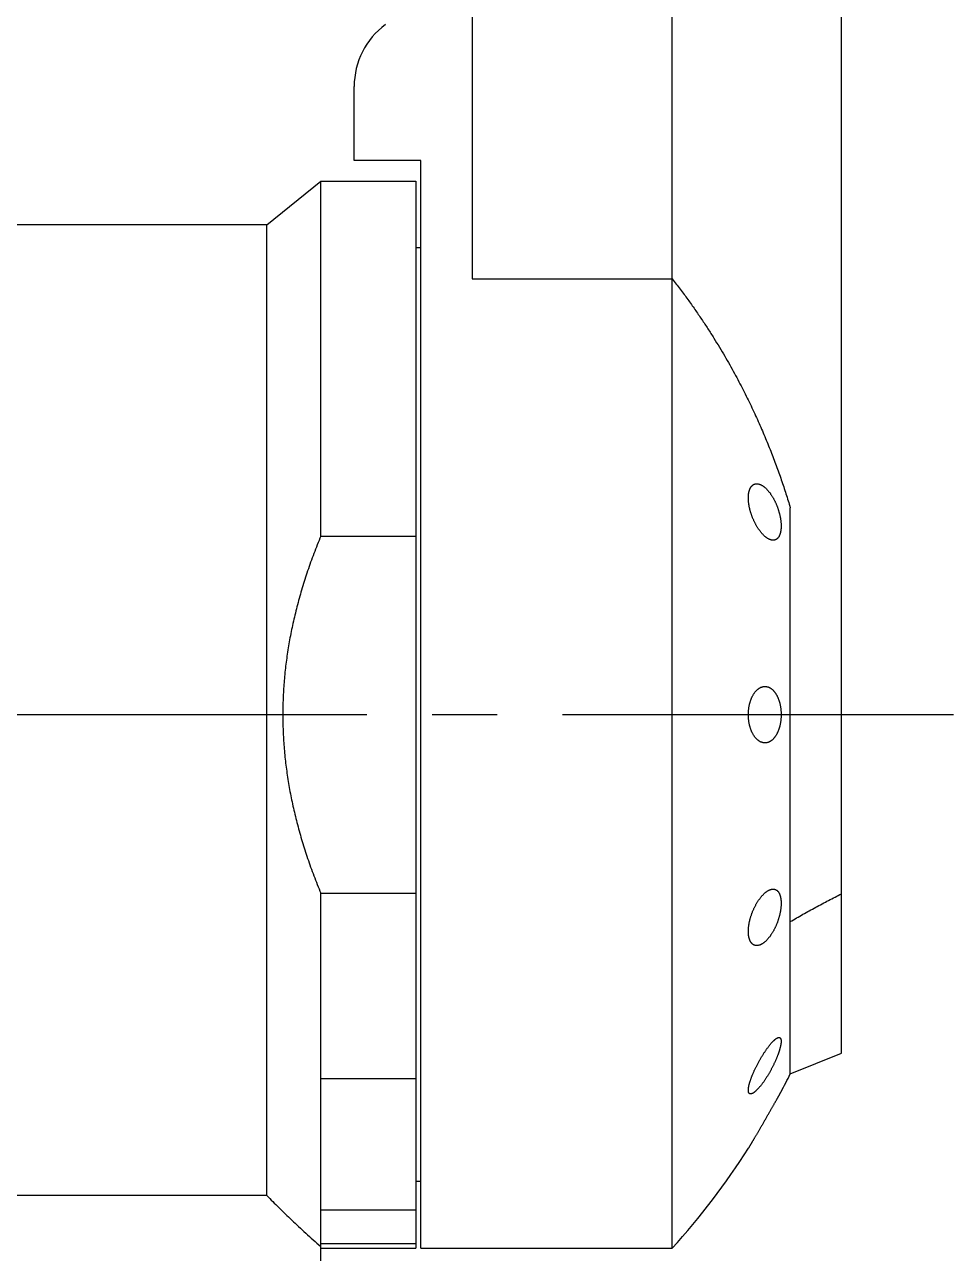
# Model space of a CAD drawing. Extents: x -7647 to -3756, y -5015 to -2358.
# Drawn here: x -6077.7 to -5896.7, y -4175 to -3935.5 of the extents above; entities that cross this region are included whole.
import ezdxf

# ---------------------------------------------------------------- set-up
doc = ezdxf.new("R2010")
doc.units = 0
doc.header["$LTSCALE"] = 4
doc.header["$MEASUREMENT"] = 0
doc.linetypes.add('CENTRE2', pattern=[28.575, 19.05, -3.175, 3.175, -3.175])
for name, color, linetype in [('01', 7, 'CONTINUOUS'), ('01CENTER', 5, 'CENTRE2'), ('01HOSO', 6, 'CONTINUOUS')]:
    doc.layers.add(name, color=color, linetype=linetype)

msp = doc.modelspace()

# ---------------------------------------------------------------- linework, layer by layer
at = {"layer": '01', "linetype": 'CONTINUOUS'}
for p, q in [((-5918.5, -4136), (-5918.5, -3453)), ((-6013.5, -3962), (-6013.5, -3947.56567)), ((-6000.5, -3962), (-6013.5, -3962)), ((-6000.5, -4174), (-6000.5, -3962)), ((-6030.5, -3974.5), (-6020, -3966)), ((-6020, -3966), (-6001.5, -3966)), ((-6001.5, -3966), (-6001.5, -4174)), ((-6030.5, -3974.5), (-6208, -3974.5)), ((-6000.5, -3979), (-6001.5, -3979)), ((-5928.5, -4140), (-5918.5, -4136)), ((-6000.5, -4161), (-6001.5, -4161)), ((-6030.5, -4163.73758), (-6144, -4163.73758)), ((-6020, -4173.9878), (-6001.5, -4173.9878)), ((-6020, -4174), (-6001.5, -4174)), ((-6020, -4201), (-6020, -4174)), ((-6000.5, -4174), (-5951.5, -4174))]:
    msp.add_line(p, q, dxfattribs=at)
for centre, radius, start, end in [((-5998.5, -3947.56567), 15, 126.4692344, 180), ((-6063.07397, -4073.74408), 150, 332.2872236, 333.7872101), ((-6063.07397, -4073.74408), 150, 318.0583994, 327.4270632)]:
    msp.add_arc(centre, radius, start, end, dxfattribs=at)
for points, knots in [([(-5933.42935, -4149), (-5933.37982, -4148.91466), (-5933.28094, -4148.74428), (-5933.13322, -4148.48931), (-5932.9866, -4148.23594), (-5932.84149, -4147.98484), (-5932.69821, -4147.73661), (-5932.55712, -4147.49186), (-5932.41857, -4147.25121), (-5932.28303, -4147.01552), (-5932.15099, -4146.78563), (-5932.02292, -4146.56241), (-5931.89918, -4146.34647), (-5931.77998, -4146.13826), (-5931.66541, -4145.93792), (-5931.55549, -4145.74551), (-5931.45022, -4145.56108), (-5931.34962, -4145.38467), (-5931.2537, -4145.21631), (-5931.16243, -4145.05597), (-5931.07579, -4144.90367), (-5930.99377, -4144.75936), (-5930.91633, -4144.62302), (-5930.84345, -4144.49463), (-5930.77511, -4144.37415), (-5930.71128, -4144.26156), (-5930.65193, -4144.15681), (-5930.59704, -4144.0599), (-5930.5466, -4143.97079), (-5930.50059, -4143.88947), (-5930.45899, -4143.81593), (-5930.4218, -4143.75014), (-5930.38899, -4143.69211), (-5930.36058, -4143.64182), (-5930.33654, -4143.59927), (-5930.31688, -4143.56446), (-5930.30159, -4143.53739), (-5930.29067, -4143.51805), (-5930.28412, -4143.50645), (-5930.2812, -4143.50129), (-5930.28048, -4143.5)], [0, 0, 0, 0, 0.296017282, 0.59096849, 0.884007487, 1.174244955, 1.46101429, 1.743817019, 2.021784854, 2.294069185, 2.559453282, 2.817120307, 3.066122281, 3.306087313, 3.536864681, 3.758483744, 3.970874543, 4.173928057, 4.367730649, 4.552178346, 4.727414161, 4.893386877, 5.050158893, 5.197802998, 5.33627444, 5.465715551, 5.586085555, 5.697445688, 5.799849605, 5.893254099, 5.977755942, 6.053325329, 6.119975353, 6.177749066, 6.226605108, 6.266585587, 6.297682464, 6.319887713, 6.33321535, 6.337653872, 6.337653872, 6.337653872, 6.337653872]), ([(-5933.42935, -4149), (-5933.47712, -4149.08225), (-5933.57295, -4149.24728), (-5933.71716, -4149.49519), (-5933.8619, -4149.74373), (-5934.0067, -4149.99203), (-5934.15102, -4150.23921), (-5934.29421, -4150.48414), (-5934.43563, -4150.72575), (-5934.57468, -4150.963), (-5934.71088, -4151.19512), (-5934.84384, -4151.42146), (-5934.97328, -4151.64154), (-5935.09892, -4151.85491), (-5935.22051, -4152.0612), (-5935.33784, -4152.26004), (-5935.45069, -4152.45111), (-5935.55892, -4152.63417), (-5935.66237, -4152.80897), (-5935.76093, -4152.97538), (-5935.8545, -4153.13323), (-5935.94302, -4153.28244), (-5936.02643, -4153.42292), (-5936.1047, -4153.55465), (-5936.1778, -4153.67761), (-5936.24573, -4153.79179), (-5936.30849, -4153.89723), (-5936.36609, -4153.99394), (-5936.41856, -4154.082), (-5936.46591, -4154.16144), (-5936.50818, -4154.23231), (-5936.54539, -4154.29469), (-5936.57756, -4154.34861), (-5936.60474, -4154.39414), (-5936.62694, -4154.43132), (-5936.64418, -4154.46019), (-5936.65648, -4154.48079), (-5936.66386, -4154.49314), (-5936.66713, -4154.49863), (-5936.66795, -4154.5)], [0, 0, 0, 0, 0.285358119, 0.572495406, 0.860403731, 1.148212736, 1.434820519, 1.719055001, 1.999356937, 2.274702657, 2.544035407, 2.806752305, 3.06220586, 3.310008604, 3.549598583, 3.780587124, 4.002614511, 4.215329435, 4.418557885, 4.611979518, 4.795553529, 4.969042434, 5.13245846, 5.285694718, 5.42872165, 5.561597203, 5.684259504, 5.796841211, 5.899313005, 5.991769993, 6.074282741, 6.146872846, 6.209662822, 6.262659633, 6.305943567, 6.339565935, 6.363547354, 6.377930143, 6.382718006, 6.382718006, 6.382718006, 6.382718006]), ([(-6030.5, -4163.73758), (-6030.11863, -4164.12582), (-6029.34553, -4164.91285), (-6028.15429, -4166.09442), (-6026.91884, -4167.29783), (-6025.63594, -4168.52336), (-6024.30375, -4169.77294), (-6022.91953, -4171.04787), (-6021.48161, -4172.35095), (-6020.49903, -4173.22274), (-6020, -4173.6655)], [0, 0, 0, 0, 1.63264372, 3.309625132, 5.033407484, 6.806629405, 8.632115496, 10.51289666, 12.452227009, 14.453606767, 14.453606767, 14.453606767, 14.453606767])]:
    msp.add_open_spline(points, degree=3, knots=knots, dxfattribs=at)
at = {"layer": '01CENTER'}
msp.add_line((-5896.70001, -4070), (-6323.2756, -4070), dxfattribs=at)
at = {"layer": '01HOSO', "linetype": 'CONTINUOUS'}
for p, q in [((-5951.5, -4174), (-5951.5, -3414.5)), ((-5990.5, -3923), (-5990.5, -3985.05296)), ((-6020, -4035.18621), (-6020, -3966)), ((-6030.5, -4163.73758), (-6030.5, -3974.5)), ((-5990.5, -3985.05296), (-5951.5, -3985.05296)), ((-5928.5, -4140), (-5928.5, -4029.67321)), ((-6020, -4035.18621), (-6001.5, -4035.18621)), ((-6020, -4104.81379), (-6001.5, -4104.81379)), ((-6020, -4174), (-6020, -4104.81379)), ((-6020, -4140.92783), (-6001.5, -4140.92783)), ((-6001.5, -4166.55308), (-6020, -4166.55308)), ((-6001.5, -4173.13171), (-6020, -4173.13171))]:
    msp.add_line(p, q, dxfattribs=at)
for points, knots in [([(-5951.5, -3985.05296), (-5950.97627, -3985.72949), (-5949.94655, -3987.05966), (-5948.47609, -3989.05702), (-5947.0895, -3991.00887), (-5945.78595, -3992.91564), (-5944.55954, -3994.77631), (-5943.40462, -3996.5927), (-5942.31518, -3998.36749), (-5941.28595, -4000.10324), (-5940.31234, -4001.80208), (-5939.39014, -4003.46624), (-5938.51551, -4005.09787), (-5937.68496, -4006.69913), (-5936.89534, -4008.27203), (-5936.14377, -4009.81856), (-5935.42764, -4011.34061), (-5934.74457, -4012.84007), (-5934.09239, -4014.31869), (-5933.46912, -4015.77823), (-5932.87296, -4017.22036), (-5932.30225, -4018.64671), (-5931.7555, -4020.05886), (-5931.23134, -4021.45834), (-5930.72852, -4022.84664), (-5930.24593, -4024.22524), (-5929.78245, -4025.5955), (-5929.33748, -4026.95891), (-5928.90891, -4028.31644), (-5928.63602, -4029.2219), (-5928.5, -4029.67321)], [0, 0, 0, 0, 2.56660665, 5.046324514, 7.440133006, 9.749007762, 11.975238958, 14.125328025, 16.206101338, 18.222451169, 20.178973921, 22.080072776, 23.930039633, 25.732615667, 27.491445411, 29.209806625, 30.890912341, 32.537637484, 34.152812643, 35.738988097, 37.298685985, 38.83418991, 40.347765327, 41.841473703, 43.317368259, 44.777339137, 46.223261268, 47.656848198, 49.079823875, 50.493888059, 50.493888059, 50.493888059, 50.493888059]), ([(-5936.22869, -4030.5), (-5936.2505, -4030.42518), (-5936.29381, -4030.27659), (-5936.35287, -4030.05381), (-5936.40704, -4029.8333), (-5936.45597, -4029.61522), (-5936.49979, -4029.39977), (-5936.5385, -4029.18718), (-5936.57213, -4028.97763), (-5936.60071, -4028.77128), (-5936.62426, -4028.56831), (-5936.64282, -4028.36885), (-5936.65639, -4028.17306), (-5936.66499, -4027.9811), (-5936.66864, -4027.79308), (-5936.66733, -4027.6092), (-5936.66107, -4027.42957), (-5936.64984, -4027.25436), (-5936.63364, -4027.08376), (-5936.61245, -4026.91791), (-5936.58625, -4026.75704), (-5936.55501, -4026.60133), (-5936.5187, -4026.45101), (-5936.4773, -4026.3063), (-5936.43077, -4026.16745), (-5936.37909, -4026.03474), (-5936.32222, -4025.90842), (-5936.26013, -4025.78879), (-5936.1928, -4025.67616), (-5936.12021, -4025.57086), (-5936.04237, -4025.47325), (-5935.95928, -4025.38366), (-5935.87097, -4025.30248), (-5935.77746, -4025.23006), (-5935.67884, -4025.16679), (-5935.57519, -4025.11304), (-5935.46665, -4025.06918), (-5935.35337, -4025.03551), (-5935.23554, -4025.01254), (-5935.12952, -4025.00149), (-5935.06299, -4025.00042), (-5935.03725, -4025)], [0, 0, 0, 0, 0.233781991, 0.464318751, 0.691361568, 0.91495052, 1.134787785, 1.350892071, 1.5631559, 1.77142671, 1.975812631, 2.17609209, 2.372347724, 2.564524697, 2.752503846, 2.936425937, 3.116118439, 3.291659128, 3.463040312, 3.630155819, 3.793151271, 3.951903369, 4.106489797, 4.256953855, 4.403298336, 4.545665508, 4.68403667, 4.818697623, 4.949778035, 5.077452299, 5.202093396, 5.323985472, 5.443656629, 5.561567059, 5.678353897, 5.794697196, 5.911315547, 6.02905018, 6.148655753, 6.271014096, 6.348231803, 6.348231803, 6.348231803, 6.348231803]), ([(-5935.03725, -4025), (-5935.02103, -4025.00017), (-5934.96145, -4025.00079), (-5934.85704, -4025.00921), (-5934.72343, -4025.03069), (-5934.5866, -4025.06388), (-5934.44688, -4025.10868), (-5934.30461, -4025.16517), (-5934.16011, -4025.23332), (-5934.01384, -4025.31305), (-5933.86641, -4025.40406), (-5933.71845, -4025.50595), (-5933.57062, -4025.6182), (-5933.42347, -4025.74023), (-5933.27754, -4025.8714), (-5933.13328, -4026.01109), (-5932.99105, -4026.15869), (-5932.85114, -4026.31364), (-5932.71379, -4026.47539), (-5932.57922, -4026.64342), (-5932.44764, -4026.8172), (-5932.31919, -4026.99626), (-5932.19402, -4027.18015), (-5932.07225, -4027.36842), (-5931.95397, -4027.5607), (-5931.83927, -4027.75659), (-5931.7282, -4027.95577), (-5931.62083, -4028.15789), (-5931.51721, -4028.36268), (-5931.41738, -4028.56984), (-5931.32139, -4028.77908), (-5931.22928, -4028.99019), (-5931.14109, -4029.2029), (-5931.05685, -4029.41697), (-5930.97662, -4029.63216), (-5930.90043, -4029.84823), (-5930.82842, -4030.06498), (-5930.76027, -4030.28205), (-5930.71825, -4030.42747), (-5930.69728, -4030.5)], [0, 0, 0, 0, 0.048640328, 0.178744342, 0.313739142, 0.454258499, 0.600729499, 0.753569406, 0.913152291, 1.079721957, 1.253065703, 1.432722848, 1.618445357, 1.809740361, 2.006055959, 2.206954681, 2.412034476, 2.620857067, 2.833173263, 3.048517222, 3.266596036, 3.487043358, 3.709544928, 3.933863694, 4.1596364, 4.386733764, 4.614807519, 4.843751801, 5.073314586, 5.303286093, 5.533581783, 5.763907165, 5.994243848, 6.224325228, 6.454013557, 6.683204371, 6.911602141, 7.139196941, 7.365690512, 7.365690512, 7.365690512, 7.365690512]), ([(-5931.84393, -4036), (-5931.84533, -4036), (-5931.88663, -4035.99996), (-5931.96955, -4035.99601), (-5932.09364, -4035.97979), (-5932.22177, -4035.9527), (-5932.35382, -4035.91446), (-5932.48967, -4035.86478), (-5932.62897, -4035.80345), (-5932.77131, -4035.73039), (-5932.91605, -4035.64571), (-5933.06261, -4035.54959), (-5933.21043, -4035.44234), (-5933.35911, -4035.3242), (-5933.50822, -4035.19548), (-5933.65737, -4035.05652), (-5933.80612, -4034.90772), (-5933.95403, -4034.74955), (-5934.1007, -4034.5825), (-5934.24572, -4034.40711), (-5934.38868, -4034.22393), (-5934.52921, -4034.03358), (-5934.66694, -4033.83664), (-5934.80153, -4033.63376), (-5934.93269, -4033.42555), (-5935.06009, -4033.21268), (-5935.18351, -4032.99572), (-5935.30268, -4032.77534), (-5935.41742, -4032.55209), (-5935.52754, -4032.32658), (-5935.63289, -4032.09936), (-5935.73336, -4031.87094), (-5935.82882, -4031.64184), (-5935.91921, -4031.41251), (-5936.00448, -4031.18341), (-5936.0845, -4030.95487), (-5936.15964, -4030.72744), (-5936.20577, -4030.5755), (-5936.22869, -4030.5)], [0, 0, 0, 0, 0.00419489, 0.123895768, 0.248677864, 0.379250299, 0.51640347, 0.660772231, 0.812858844, 0.972743994, 1.140470353, 1.315712157, 1.498324202, 1.688190237, 1.885221921, 2.089139416, 2.299625675, 2.516276513, 2.738695537, 2.966419566, 3.198914271, 3.435697608, 3.676154552, 3.919815748, 4.166013222, 4.414309209, 4.664024791, 4.914761132, 5.16587751, 5.416994433, 5.667575921, 5.917218102, 6.165548874, 6.412101813, 6.656687989, 6.898857981, 7.138491526, 7.375195524, 7.375195524, 7.375195524, 7.375195524]), ([(-5930.69728, -4030.5), (-5930.67737, -4030.57169), (-5930.63773, -4030.71438), (-5930.58347, -4030.9286), (-5930.5334, -4031.14134), (-5930.48787, -4031.35245), (-5930.4468, -4031.56176), (-5930.4102, -4031.76914), (-5930.37808, -4031.97432), (-5930.35047, -4032.17707), (-5930.32738, -4032.37711), (-5930.30882, -4032.57422), (-5930.29481, -4032.76815), (-5930.28536, -4032.95864), (-5930.28046, -4033.14548), (-5930.28013, -4033.32841), (-5930.28437, -4033.50719), (-5930.29316, -4033.68161), (-5930.30651, -4033.8514), (-5930.32441, -4034.01637), (-5930.34684, -4034.17628), (-5930.3738, -4034.33093), (-5930.40527, -4034.48011), (-5930.44123, -4034.62361), (-5930.48168, -4034.76124), (-5930.52659, -4034.8928), (-5930.57596, -4035.0181), (-5930.62979, -4035.13694), (-5930.68805, -4035.24914), (-5930.75075, -4035.3545), (-5930.81789, -4035.45281), (-5930.88946, -4035.54387), (-5930.96549, -4035.62747), (-5931.04597, -4035.70336), (-5931.13091, -4035.77132), (-5931.22032, -4035.83108), (-5931.31418, -4035.88237), (-5931.41249, -4035.92491), (-5931.51522, -4035.95845), (-5931.62234, -4035.98248), (-5931.73242, -4035.99735), (-5931.80685, -4035.99912), (-5931.84393, -4036)], [0, 0, 0, 0, 0.22320488, 0.44427686, 0.662894897, 0.878829045, 1.092143634, 1.302767162, 1.51053981, 1.715142798, 1.916585415, 2.114598306, 2.309030814, 2.499839398, 2.686723473, 2.869697971, 3.048567155, 3.223169711, 3.393536435, 3.559438894, 3.720913764, 3.87789566, 4.030286155, 4.178211292, 4.321584985, 4.460519033, 4.59511967, 4.725438274, 4.851747263, 4.974179274, 5.09303192, 5.208653198, 5.32137015, 5.431720526, 5.540165032, 5.647341022, 5.753923478, 5.860611715, 5.968254544, 6.077611627, 6.189590548, 6.300812358, 6.300812358, 6.300812358, 6.300812358]), ([(-6020, -4035.18621), (-6020.23395, -4035.7592), (-6020.6982, -4036.8962), (-6021.3553, -4038.60239), (-6021.97717, -4040.29269), (-6022.56225, -4041.96925), (-6023.11185, -4043.6329), (-6023.62644, -4045.28475), (-6024.10662, -4046.92577), (-6024.55288, -4048.55689), (-6024.96568, -4050.17901), (-6025.3454, -4051.79296), (-6025.69241, -4053.39956), (-6026.007, -4054.99956), (-6026.28944, -4056.5937), (-6026.53997, -4058.18268), (-6026.75879, -4059.76717), (-6026.94605, -4061.34783), (-6027.1019, -4062.92528), (-6027.22645, -4064.50012), (-6027.31979, -4066.07296), (-6027.38198, -4067.64437), (-6027.41306, -4069.21492), (-6027.41306, -4070.7852), (-6027.38197, -4072.35575), (-6027.31978, -4073.92716), (-6027.22644, -4075.49999), (-6027.10189, -4077.07483), (-6026.94604, -4078.65228), (-6026.75877, -4080.23293), (-6026.53996, -4081.81742), (-6026.28943, -4083.40639), (-6026.00698, -4085.00053), (-6025.69239, -4086.60052), (-6025.34539, -4088.20711), (-6024.96566, -4089.82105), (-6024.55287, -4091.44316), (-6024.10661, -4093.07427), (-6023.62643, -4094.71528), (-6023.11185, -4096.36712), (-6022.56225, -4098.03076), (-6021.97717, -4099.70731), (-6021.35529, -4101.39762), (-6020.6982, -4103.1038), (-6020.23395, -4104.2408), (-6020, -4104.81379)], [0, 0, 0, 0, 1.856702589, 3.684293863, 5.48469224, 7.259731407, 9.011176179, 10.740699295, 12.449918289, 14.140393975, 15.81363661, 17.471096329, 19.114184548, 20.744277887, 22.362716381, 23.970803313, 25.569816968, 27.16101608, 28.745636572, 30.324895453, 31.899997542, 33.472138941, 35.042506882, 36.612283689, 38.182651041, 39.754790697, 41.329890714, 42.909146469, 44.493763887, 46.084957718, 47.683966414, 49.292047245, 50.910480521, 52.540565918, 54.183646943, 55.841098107, 57.51433229, 59.204796907, 60.914005353, 62.643517967, 64.394953504, 66.169988195, 67.970384675, 69.797971412, 71.654672492, 71.654672492, 71.654672492, 71.654672492]), ([(-5936.66795, -4070), (-5936.66748, -4069.929), (-5936.66653, -4069.78699), (-5936.65886, -4069.57418), (-5936.6466, -4069.3617), (-5936.6293, -4069.14977), (-5936.60706, -4068.93855), (-5936.57982, -4068.72825), (-5936.54757, -4068.5191), (-5936.51028, -4068.31128), (-5936.46792, -4068.10507), (-5936.42045, -4067.9007), (-5936.36786, -4067.69846), (-5936.31013, -4067.49865), (-5936.24722, -4067.30156), (-5936.17913, -4067.10758), (-5936.10585, -4066.91702), (-5936.0274, -4066.7303), (-5935.94379, -4066.54781), (-5935.85505, -4066.36999), (-5935.76124, -4066.19729), (-5935.66242, -4066.03014), (-5935.5587, -4065.86907), (-5935.45018, -4065.71454), (-5935.33702, -4065.56707), (-5935.21936, -4065.42715), (-5935.0974, -4065.29528), (-5934.97137, -4065.17197), (-5934.8415, -4065.05768), (-5934.70809, -4064.9529), (-5934.57141, -4064.85805), (-5934.43181, -4064.77356), (-5934.28962, -4064.6998), (-5934.14523, -4064.63711), (-5933.99901, -4064.5858), (-5933.8514, -4064.54604), (-5933.7028, -4064.51829), (-5933.56193, -4064.5026), (-5933.47068, -4064.50081), (-5933.42932, -4064.5)], [0, 0, 0, 0, 0.21300531, 0.426000874, 0.638776982, 0.851459006, 1.063839953, 1.275877505, 1.48756637, 1.69865616, 1.909225017, 2.119037817, 2.328008916, 2.536061112, 2.742914809, 2.948574177, 3.152737183, 3.355311751, 3.556074136, 3.754807237, 3.951398745, 4.14556536, 4.337187127, 4.525980433, 4.71187958, 4.894674768, 5.074248992, 5.250526929, 5.423414364, 5.592970677, 5.75917122, 5.922202712, 6.082156594, 6.239356568, 6.394041411, 6.546645493, 6.697504001, 6.847170717, 6.971220419, 6.971220419, 6.971220419, 6.971220419]), ([(-5933.42932, -4064.5), (-5933.42098, -4064.50004), (-5933.36313, -4064.50029), (-5933.25593, -4064.50619), (-5933.10884, -4064.52588), (-5932.96376, -4064.55708), (-5932.82109, -4064.59933), (-5932.68115, -4064.65224), (-5932.54422, -4064.71536), (-5932.41056, -4064.78825), (-5932.28039, -4064.87041), (-5932.15382, -4064.96144), (-5932.03097, -4065.06089), (-5931.91193, -4065.16838), (-5931.79678, -4065.2835), (-5931.68557, -4065.40589), (-5931.57836, -4065.53519), (-5931.47518, -4065.67106), (-5931.37606, -4065.81321), (-5931.28103, -4065.96132), (-5931.19011, -4066.11513), (-5931.10332, -4066.27435), (-5931.02069, -4066.43874), (-5930.94225, -4066.60805), (-5930.86801, -4066.78201), (-5930.798, -4066.96043), (-5930.73226, -4067.14305), (-5930.67081, -4067.32964), (-5930.61369, -4067.51997), (-5930.56094, -4067.71379), (-5930.5126, -4067.91087), (-5930.46871, -4068.11093), (-5930.4293, -4068.31372), (-5930.39442, -4068.51899), (-5930.3641, -4068.72642), (-5930.33838, -4068.93575), (-5930.31729, -4069.14667), (-5930.30084, -4069.35886), (-5930.28916, -4069.57204), (-5930.28184, -4069.78585), (-5930.28093, -4069.9286), (-5930.28048, -4070)], [0, 0, 0, 0, 0.025006477, 0.173561208, 0.321675506, 0.469788003, 0.618289285, 0.767638567, 0.918234972, 1.070254559, 1.224027652, 1.379745095, 1.537697668, 1.697957766, 1.860699438, 2.025987524, 2.193866338, 2.364445169, 2.537657235, 2.713620229, 2.892242327, 3.07355275, 3.257548778, 3.444090629, 3.633259493, 3.824890877, 4.018987234, 4.215470568, 4.414156064, 4.615086123, 4.818001303, 5.022850224, 5.229504256, 5.437692772, 5.647416851, 5.85834644, 6.070356046, 6.283282359, 6.496775302, 6.710803109, 6.92501107, 6.92501107, 6.92501107, 6.92501107]), ([(-5933.42932, -4075.5), (-5933.47066, -4075.49919), (-5933.56191, -4075.4974), (-5933.70277, -4075.48171), (-5933.85136, -4075.45397), (-5933.99897, -4075.41421), (-5934.14519, -4075.3629), (-5934.28958, -4075.30022), (-5934.43177, -4075.22646), (-5934.57137, -4075.14198), (-5934.70805, -4075.04713), (-5934.84146, -4074.94236), (-5934.97132, -4074.82808), (-5935.09735, -4074.70477), (-5935.21931, -4074.57291), (-5935.33698, -4074.43297), (-5935.45018, -4074.28546), (-5935.55873, -4074.13089), (-5935.66245, -4073.96981), (-5935.76125, -4073.8027), (-5935.85505, -4073.63), (-5935.9438, -4073.45216), (-5936.02741, -4073.26967), (-5936.10587, -4073.08294), (-5936.17914, -4072.89239), (-5936.24723, -4072.69841), (-5936.31014, -4072.50132), (-5936.36787, -4072.30151), (-5936.42046, -4072.09927), (-5936.46792, -4071.89491), (-5936.51028, -4071.6887), (-5936.54758, -4071.48089), (-5936.57982, -4071.27174), (-5936.60706, -4071.06144), (-5936.6293, -4070.85022), (-5936.6466, -4070.6383), (-5936.65886, -4070.42582), (-5936.66653, -4070.21301), (-5936.66748, -4070.071), (-5936.66795, -4070)], [0, 0, 0, 0, 0.124018659, 0.273683793, 0.42453919, 0.577140146, 0.73182274, 0.889019855, 1.048969729, 1.211996967, 1.378197124, 1.547753808, 1.720628788, 1.896883766, 2.076476034, 2.259269994, 2.445217451, 2.634123352, 2.825728314, 3.019811542, 3.216412037, 3.415174626, 3.615957691, 3.81852558, 4.022680279, 4.228338527, 4.435192965, 4.643241255, 4.85220964, 5.062018561, 5.272584784, 5.48367262, 5.695356933, 5.907392973, 6.119769901, 6.332449051, 6.545223297, 6.758213894, 6.971220269, 6.971220269, 6.971220269, 6.971220269]), ([(-5930.28048, -4070), (-5930.28093, -4070.07141), (-5930.28184, -4070.21416), (-5930.28916, -4070.42797), (-5930.30084, -4070.64116), (-5930.3173, -4070.85335), (-5930.33838, -4071.06428), (-5930.3641, -4071.27362), (-5930.39442, -4071.48105), (-5930.42931, -4071.68632), (-5930.46872, -4071.88911), (-5930.51261, -4072.08918), (-5930.56096, -4072.28626), (-5930.6137, -4072.48007), (-5930.67083, -4072.67041), (-5930.73227, -4072.85699), (-5930.79802, -4073.03962), (-5930.86803, -4073.21803), (-5930.94227, -4073.392), (-5931.02072, -4073.5613), (-5931.10334, -4073.72568), (-5931.19011, -4073.88488), (-5931.28101, -4074.03865), (-5931.37603, -4074.18675), (-5931.47517, -4074.32893), (-5931.57839, -4074.46485), (-5931.68562, -4074.59417), (-5931.79683, -4074.71655), (-5931.91198, -4074.83166), (-5932.03101, -4074.93914), (-5932.15385, -4075.03859), (-5932.28041, -4075.1296), (-5932.41058, -4075.21176), (-5932.54423, -4075.28464), (-5932.68114, -4075.34776), (-5932.82108, -4075.40066), (-5932.96374, -4075.44291), (-5933.10882, -4075.47411), (-5933.2559, -4075.49381), (-5933.36311, -4075.49971), (-5933.42097, -4075.49996), (-5933.42932, -4075.5)], [0, 0, 0, 0, 0.21421232, 0.428248383, 0.641746192, 0.854678138, 1.066694063, 1.277626967, 1.48735681, 1.695548107, 1.902204557, 2.107056513, 2.309971729, 2.510903233, 2.709587437, 2.906068596, 3.100164098, 3.291796247, 3.480973567, 3.667514395, 3.8514958, 4.032789413, 4.211360111, 4.387248709, 4.560557953, 4.731214359, 4.899109234, 5.064386939, 5.227116347, 5.387364301, 5.545306103, 5.701012523, 5.854773756, 6.006780333, 6.157365668, 6.30670808, 6.455205967, 6.603315803, 6.751426423, 6.899979377, 6.925011253, 6.925011253, 6.925011253, 6.925011253]), ([(-5936.22869, -4109.5), (-5936.20576, -4109.42448), (-5936.15962, -4109.2725), (-5936.08446, -4109.04501), (-5936.00442, -4108.81641), (-5935.91912, -4108.58726), (-5935.8287, -4108.35786), (-5935.7332, -4108.12871), (-5935.63271, -4107.90023), (-5935.52732, -4107.67295), (-5935.41716, -4107.44739), (-5935.30238, -4107.22409), (-5935.18316, -4107.00365), (-5935.05969, -4106.78664), (-5934.93225, -4106.57373), (-5934.80107, -4106.36552), (-5934.66645, -4106.16263), (-5934.52868, -4105.96569), (-5934.3881, -4105.7753), (-5934.24509, -4105.5921), (-5934.10002, -4105.41669), (-5933.95331, -4105.24964), (-5933.80535, -4105.09149), (-5933.65656, -4104.9427), (-5933.50737, -4104.80375), (-5933.35822, -4104.67506), (-5933.20951, -4104.55696), (-5933.06165, -4104.44975), (-5932.91504, -4104.35367), (-5932.77018, -4104.26899), (-5932.62762, -4104.1959), (-5932.48795, -4104.13452), (-5932.35166, -4104.08483), (-5932.21911, -4104.04658), (-5932.09052, -4104.01981), (-5931.96591, -4104.00315), (-5931.88407, -4104.00104), (-5931.84395, -4104)], [0, 0, 0, 0, 0.236761959, 0.476460229, 0.718694401, 0.963347424, 1.209965645, 1.458362844, 1.708072743, 1.958722844, 2.209905248, 2.461079034, 2.711879106, 2.96167754, 3.210044358, 3.456237118, 3.69989013, 3.940427211, 4.177215493, 4.409795905, 4.63757101, 4.85999968, 5.076671295, 5.287183144, 5.491119957, 5.688158452, 5.878031979, 6.060642624, 6.235884461, 6.403680554, 6.563790226, 6.716245908, 6.861057216, 6.998690287, 7.129724564, 7.254839002, 7.375173599, 7.375173599, 7.375173599, 7.375173599]), ([(-5931.84395, -4104), (-5931.80548, -4104.00095), (-5931.72959, -4104.00282), (-5931.61803, -4104.01828), (-5931.51075, -4104.04278), (-5931.40794, -4104.07681), (-5931.30959, -4104.11987), (-5931.21575, -4104.1717), (-5931.12641, -4104.23199), (-5931.04158, -4104.30047), (-5930.96125, -4104.37687), (-5930.88541, -4104.46095), (-5930.81405, -4104.55245), (-5930.74715, -4104.65118), (-5930.68471, -4104.75689), (-5930.62672, -4104.8694), (-5930.57319, -4104.9885), (-5930.52411, -4105.11399), (-5930.47949, -4105.24569), (-5930.43934, -4105.38339), (-5930.40366, -4105.5269), (-5930.37247, -4105.67602), (-5930.34578, -4105.83055), (-5930.32359, -4105.99029), (-5930.30592, -4106.15503), (-5930.29277, -4106.32454), (-5930.28416, -4106.49863), (-5930.28008, -4106.67704), (-5930.28054, -4106.85957), (-5930.28554, -4107.04599), (-5930.29507, -4107.23603), (-5930.30914, -4107.42951), (-5930.32772, -4107.62617), (-5930.35083, -4107.82576), (-5930.37843, -4108.02808), (-5930.41053, -4108.23286), (-5930.44711, -4108.4399), (-5930.48816, -4108.64895), (-5930.53365, -4108.85979), (-5930.58366, -4109.07221), (-5930.63784, -4109.28602), (-5930.67741, -4109.42845), (-5930.69728, -4109.5)], [0, 0, 0, 0, 0.115363526, 0.227596896, 0.337197435, 0.445077602, 0.552001825, 0.658824338, 0.766239161, 0.874928884, 0.985518813, 1.09846954, 1.214313628, 1.333366673, 1.455982909, 1.582441598, 1.712876577, 1.847555297, 1.986519122, 2.129884402, 2.277747519, 2.430027052, 2.586850167, 2.748113187, 2.913763176, 3.083830061, 3.258092928, 3.436589951, 3.619160326, 3.805620464, 3.995987328, 4.189971377, 4.387538142, 4.588539363, 4.792712809, 5.000078293, 5.210343049, 5.42340715, 5.639167182, 5.857386653, 6.078045445, 6.300827767, 6.300827767, 6.300827767, 6.300827767]), ([(-5928.5, -4110.32679), (-5928.08861, -4110.08779), (-5927.26669, -4109.61027), (-5926.02778, -4108.90698), (-5924.78559, -4108.21416), (-5923.53902, -4107.5326), (-5922.28771, -4106.86193), (-5921.03103, -4106.20246), (-5919.76914, -4105.55316), (-5918.92308, -4105.12972), (-5918.5, -4104.91798)], [0, 0, 0, 0, 1.427314672, 2.851678939, 4.273773081, 5.694272414, 7.113814399, 8.532861261, 9.951835227, 11.371155022, 11.371155022, 11.371155022, 11.371155022]), ([(-5935.03725, -4115), (-5935.06293, -4114.99959), (-5935.1294, -4114.99851), (-5935.23536, -4114.98749), (-5935.3532, -4114.96454), (-5935.46648, -4114.93088), (-5935.57504, -4114.88703), (-5935.67868, -4114.8333), (-5935.77731, -4114.77004), (-5935.87083, -4114.69764), (-5935.95915, -4114.61647), (-5936.04224, -4114.52691), (-5936.12008, -4114.42932), (-5936.1927, -4114.32401), (-5936.26007, -4114.21133), (-5936.32219, -4114.09166), (-5936.37908, -4113.9653), (-5936.43077, -4113.83257), (-5936.4773, -4113.69371), (-5936.5187, -4113.54899), (-5936.55501, -4113.39865), (-5936.58625, -4113.24293), (-5936.61246, -4113.08206), (-5936.63365, -4112.91622), (-5936.64984, -4112.74561), (-5936.66107, -4112.57041), (-5936.66733, -4112.39078), (-5936.66864, -4112.2069), (-5936.66499, -4112.01889), (-5936.65639, -4111.82692), (-5936.64281, -4111.63114), (-5936.62426, -4111.43168), (-5936.60071, -4111.22871), (-5936.57213, -4111.02236), (-5936.5385, -4110.81281), (-5936.49979, -4110.60022), (-5936.45597, -4110.38478), (-5936.40704, -4110.1667), (-5936.35287, -4109.94619), (-5936.29381, -4109.72341), (-5936.2505, -4109.57482), (-5936.22869, -4109.5)], [0, 0, 0, 0, 0.077035736, 0.1993976, 0.31900549, 0.436741193, 0.553359802, 0.66970205, 0.786486578, 0.904392271, 1.024059586, 1.145943433, 1.270531701, 1.398247434, 1.529406841, 1.664114988, 1.802538878, 1.944919183, 2.091257683, 2.241747555, 2.39635272, 2.555108013, 2.718101008, 2.885213968, 3.056592792, 3.232134516, 3.411825876, 3.595746541, 3.783725405, 3.975899521, 4.172155145, 4.372432988, 4.576816869, 4.785087618, 4.997348213, 5.21345194, 5.433287348, 5.656873957, 5.883916609, 6.114449694, 6.3482316, 6.3482316, 6.3482316, 6.3482316]), ([(-5930.69728, -4109.5), (-5930.71825, -4109.57253), (-5930.76027, -4109.71795), (-5930.82842, -4109.93501), (-5930.90043, -4110.15176), (-5930.97662, -4110.36783), (-5931.05685, -4110.58302), (-5931.14108, -4110.79709), (-5931.22927, -4111.00979), (-5931.32138, -4111.22089), (-5931.41736, -4111.43013), (-5931.51719, -4111.63728), (-5931.6208, -4111.84206), (-5931.72817, -4112.04418), (-5931.83923, -4112.24335), (-5931.95393, -4112.43923), (-5932.0722, -4112.6315), (-5932.19396, -4112.81976), (-5932.31913, -4113.00364), (-5932.44756, -4113.1827), (-5932.57914, -4113.35648), (-5932.7137, -4113.5245), (-5932.85103, -4113.68624), (-5932.99094, -4113.84119), (-5933.13316, -4113.98878), (-5933.2774, -4114.12847), (-5933.42332, -4114.25964), (-5933.57045, -4114.38167), (-5933.71827, -4114.49392), (-5933.86621, -4114.59581), (-5934.01364, -4114.68683), (-5934.15991, -4114.76657), (-5934.3044, -4114.83474), (-5934.44668, -4114.89125), (-5934.5864, -4114.93607), (-5934.72324, -4114.96927), (-5934.85685, -4114.99076), (-5934.96132, -4114.99921), (-5935.02097, -4114.99983), (-5935.03725, -4115)], [0, 0, 0, 0, 0.226490921, 0.454086462, 0.682481385, 0.911669528, 1.141354619, 1.371430313, 1.601762927, 1.832081206, 2.062370195, 2.292333774, 2.521887252, 2.750823221, 2.978886409, 3.205974067, 3.431735559, 3.656043429, 3.878533864, 4.098969636, 4.317037635, 4.532370629, 4.744677189, 4.95348899, 5.158558397, 5.359450345, 5.555756957, 5.747038526, 5.932746299, 6.112390003, 6.285729839, 6.452306526, 6.611900243, 6.764748681, 6.911226663, 7.051752904, 7.186754173, 7.316863877, 7.365690734, 7.365690734, 7.365690734, 7.365690734]), ([(-5935.03715, -4138.41601), (-5934.99478, -4138.33352), (-5934.90965, -4138.16775), (-5934.77831, -4137.9198), (-5934.64377, -4137.67138), (-5934.50615, -4137.42331), (-5934.36582, -4137.17621), (-5934.22314, -4136.93078), (-5934.07846, -4136.68771), (-5933.93224, -4136.44777), (-5933.78487, -4136.21163), (-5933.63676, -4135.97998), (-5933.48829, -4135.75344), (-5933.3399, -4135.53266), (-5933.192, -4135.31826), (-5933.04503, -4135.11085), (-5932.8994, -4134.911), (-5932.75549, -4134.71916), (-5932.61362, -4134.53575), (-5932.4742, -4134.36122), (-5932.33771, -4134.19611), (-5932.20465, -4134.04092), (-5932.07551, -4133.89608), (-5931.95061, -4133.76177), (-5931.83017, -4133.63802), (-5931.71424, -4133.52469), (-5931.60288, -4133.42163), (-5931.49608, -4133.32865), (-5931.39388, -4133.2456), (-5931.29627, -4133.17229), (-5931.20325, -4133.10852), (-5931.11479, -4133.05412), (-5931.03086, -4133.0089), (-5930.95144, -4132.97271), (-5930.87647, -4132.94532), (-5930.80591, -4132.92679), (-5930.74653, -4132.91736), (-5930.7108, -4132.91638), (-5930.69725, -4132.91601)], [0, 0, 0, 0, 0.278193374, 0.559040899, 0.841754358, 1.125713329, 1.41008373, 1.6942576, 1.977355075, 2.258674787, 2.537198868, 2.812392613, 3.08350895, 3.349741228, 3.610444417, 3.864877458, 4.112313752, 4.352280116, 4.584306483, 4.807913913, 5.022382293, 5.226944417, 5.421137414, 5.604506744, 5.777131785, 5.939131042, 6.090806124, 6.232287625, 6.363858812, 6.485800199, 6.598403883, 6.702086097, 6.797184041, 6.884224819, 6.963719538, 7.036317252, 7.102827968, 7.143481534, 7.143481534, 7.143481534, 7.143481534]), ([(-5930.69725, -4132.91601), (-5930.69035, -4132.91611), (-5930.66434, -4132.91649), (-5930.62027, -4132.92189), (-5930.56709, -4132.93704), (-5930.51836, -4132.96052), (-5930.47422, -4132.99208), (-5930.4347, -4133.03152), (-5930.39978, -4133.07861), (-5930.3694, -4133.13318), (-5930.3435, -4133.19509), (-5930.32204, -4133.26425), (-5930.30498, -4133.34055), (-5930.2923, -4133.4239), (-5930.28401, -4133.51421), (-5930.28009, -4133.61138), (-5930.28054, -4133.7153), (-5930.28537, -4133.82587), (-5930.29458, -4133.94296), (-5930.30815, -4134.06647), (-5930.32611, -4134.1963), (-5930.34844, -4134.33231), (-5930.37514, -4134.4744), (-5930.40623, -4134.62246), (-5930.44171, -4134.7764), (-5930.48159, -4134.93612), (-5930.52587, -4135.10147), (-5930.57455, -4135.27234), (-5930.62765, -4135.44865), (-5930.68518, -4135.63026), (-5930.74716, -4135.81708), (-5930.8136, -4136.009), (-5930.88452, -4136.20589), (-5930.95995, -4136.40767), (-5931.03991, -4136.61417), (-5931.12441, -4136.8253), (-5931.21347, -4137.04088), (-5931.30712, -4137.26076), (-5931.40536, -4137.48478), (-5931.50819, -4137.71271), (-5931.61566, -4137.94431), (-5931.72753, -4138.17942), (-5931.80491, -4138.33667), (-5931.84395, -4138.41601)], [0, 0, 0, 0, 0.020699985, 0.078008513, 0.132591946, 0.185896591, 0.239447073, 0.294623722, 0.352719031, 0.414757485, 0.48152854, 0.55370735, 0.631699392, 0.715868604, 0.806475425, 0.903623216, 1.007509589, 1.118150156, 1.235555908, 1.359814794, 1.490846248, 1.628714924, 1.773280985, 1.92451926, 2.082552764, 2.247182881, 2.418359978, 2.596076693, 2.78016698, 2.9707184, 3.167572609, 3.370659723, 3.579997517, 3.795382276, 4.016883943, 4.244311193, 4.477586191, 4.71665206, 4.961266698, 5.211418565, 5.466772624, 5.7272335, 5.992512188, 5.992512188, 5.992512188, 5.992512188]), ([(-5936.2287, -4143.91601), (-5936.24878, -4143.91529), (-5936.28906, -4143.91385), (-5936.34766, -4143.90093), (-5936.40255, -4143.87925), (-5936.45223, -4143.84867), (-5936.49661, -4143.80964), (-5936.53573, -4143.76242), (-5936.56969, -4143.70722), (-5936.59856, -4143.64422), (-5936.62241, -4143.57361), (-5936.64127, -4143.49558), (-5936.65521, -4143.41026), (-5936.66426, -4143.31773), (-5936.66844, -4143.21805), (-5936.66777, -4143.11129), (-5936.66223, -4142.99753), (-5936.65183, -4142.87684), (-5936.63655, -4142.74931), (-5936.61637, -4142.61496), (-5936.59127, -4142.47389), (-5936.56123, -4142.32614), (-5936.52621, -4142.17177), (-5936.4862, -4142.01087), (-5936.44116, -4141.84348), (-5936.39107, -4141.66971), (-5936.33589, -4141.48964), (-5936.27561, -4141.30338), (-5936.21021, -4141.11108), (-5936.13968, -4140.91285), (-5936.06403, -4140.70891), (-5935.98326, -4140.49942), (-5935.89741, -4140.28464), (-5935.80651, -4140.06482), (-5935.71064, -4139.84025), (-5935.60988, -4139.61129), (-5935.50431, -4139.37828), (-5935.39409, -4139.14168), (-5935.27932, -4138.90192), (-5935.16038, -4138.6594), (-5935.07842, -4138.49751), (-5935.03715, -4138.41601)], [0, 0, 0, 0, 0.06016845, 0.120744574, 0.178959441, 0.236475534, 0.294836241, 0.355485652, 0.419761891, 0.488693391, 0.562955929, 0.643004683, 0.72926415, 0.822113116, 0.921744209, 1.028442303, 1.14227637, 1.263339613, 1.391780483, 1.527557962, 1.670836086, 1.821595849, 1.979836406, 2.145671823, 2.318967258, 2.499836134, 2.688183048, 2.883939839, 3.087131163, 3.297516269, 3.515122239, 3.739676803, 3.971055487, 4.209037498, 4.453270476, 4.703578797, 4.959464802, 5.220675821, 5.486617219, 5.756902205, 6.030978625, 6.030978625, 6.030978625, 6.030978625]), ([(-5931.84395, -4138.41601), (-5931.88129, -4138.49078), (-5931.95634, -4138.6411), (-5932.07224, -4138.8662), (-5932.19123, -4139.09226), (-5932.31341, -4139.31883), (-5932.43865, -4139.54565), (-5932.56682, -4139.77233), (-5932.69779, -4139.99847), (-5932.83138, -4140.22365), (-5932.9674, -4140.44738), (-5933.10564, -4140.66916), (-5933.24582, -4140.88842), (-5933.3877, -4141.10459), (-5933.53092, -4141.31705), (-5933.67518, -4141.52518), (-5933.82004, -4141.72824), (-5933.96502, -4141.92544), (-5934.10952, -4142.11591), (-5934.25288, -4142.29875), (-5934.39448, -4142.47317), (-5934.53375, -4142.63853), (-5934.67027, -4142.7944), (-5934.80366, -4142.94047), (-5934.93364, -4143.07655), (-5935.05993, -4143.20246), (-5935.18229, -4143.31808), (-5935.30047, -4143.42334), (-5935.41429, -4143.51822), (-5935.52356, -4143.60272), (-5935.62815, -4143.67691), (-5935.72795, -4143.74087), (-5935.82285, -4143.79472), (-5935.91281, -4143.83859), (-5935.99777, -4143.87264), (-5936.07774, -4143.89704), (-5936.15268, -4143.91192), (-5936.20265, -4143.91593), (-5936.22728, -4143.916), (-5936.2287, -4143.91601)], [0, 0, 0, 0, 0.250724952, 0.504035609, 0.759548052, 1.017105669, 1.276274008, 1.536821132, 1.798292369, 2.060261297, 2.322288835, 2.583763354, 2.844250671, 3.102996915, 3.359461673, 3.612918507, 3.862673007, 4.107734729, 4.34719105, 4.579871418, 4.804746117, 5.021125055, 5.22840859, 5.426313988, 5.614521544, 5.792914355, 5.961238246, 6.119501692, 6.267607949, 6.405681851, 6.533804038, 6.652189158, 6.761133938, 6.860965893, 6.952221366, 7.03543825, 7.111420061, 7.181055468, 7.185320339, 7.185320339, 7.185320339, 7.185320339])]:
    msp.add_open_spline(points, degree=3, knots=knots, dxfattribs=at)

doc.saveas('drawing.dxf')
